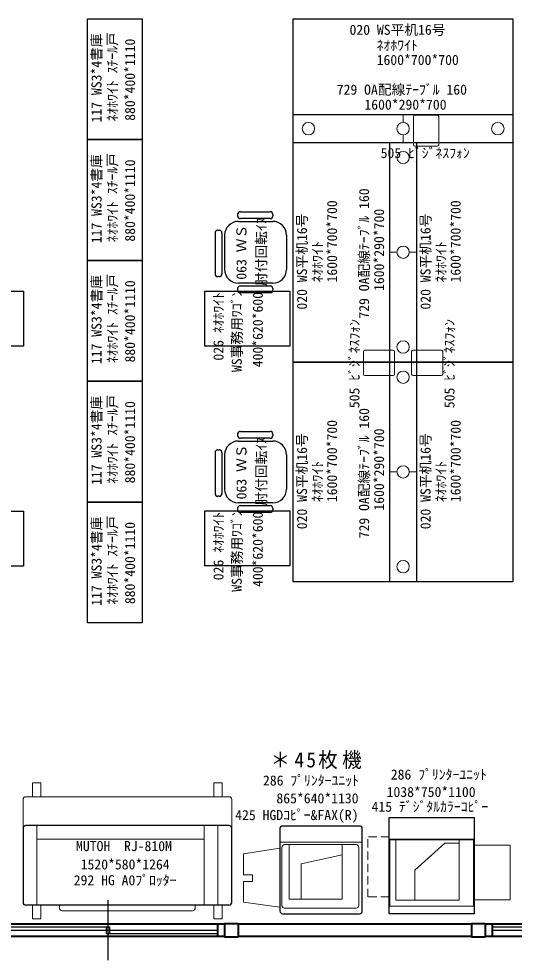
# Model space of a CAD drawing. Units: millimetres at full size, sheet at 1:50; details may follow other scales. Extents: x -14675 to 15005, y -12610 to 11367.
# Drawn here: x -9096 to -5488, y 609 to 7465 of the extents above; entities that cross this region are included whole.
import ezdxf
from ezdxf.enums import TextEntityAlignment as Align

# ---------------------------------------------------------------- set-up
doc = ezdxf.new("R2010")
doc.units = ezdxf.units.MM
doc.header["$LTSCALE"] = 50
doc.linetypes.add('DASHED1', pattern=[1.8, 1.2, -0.6])
for name, color, linetype, lineweight in [('0-2', 2, 'Continuous', 40), ('0-4', 7, 'Continuous', 25), ('0-A', 4, 'Continuous', 18)]:
    doc.layers.add(name, color=color, linetype=linetype, lineweight=lineweight)
doc.styles.add('ＭＳ ゴシック', font='')
doc.styles.get('ＭＳ ゴシック').set_extended_font_data('MS Gothic')

msp = doc.modelspace()

# ---------------------------------------------------------------- linework, layer by layer
at = {"layer": '0-2', "color": 7, "lineweight": 25}
for p, q in [((-8448.58, 1045.61), (-8448.58, 609.36)), ((-9248.58, 852.49), (-8436.08, 852.49)), ((-9248.58, 827.49), (-7648.58, 827.49)), ((-8461.08, 852.49), (-8461.08, 802.49)), ((-8436.08, 852.49), (-8436.08, 802.49)), ((-5648.59, 852.49), (-4836.09, 852.49)), ((-5648.59, 827.49), (-4048.59, 827.49)), ((-8461.08, 802.49), (-7648.58, 802.49))]:
    msp.add_line(p, q, dxfattribs=at)
at = {"layer": '0-2'}
for p, q in [((-7598.58, 872.49), (-9298.58, 872.49)), ((-7648.58, 872.49), (-7648.58, 782.49)), ((-7598.58, 872.49), (-7598.58, 877.49)), ((-7598.58, 877.49), (-7498.58, 877.49)), ((-7498.58, 872.49), (-7498.58, 877.49)), ((-5798.59, 872.49), (-7498.58, 872.49)), ((-5798.59, 872.49), (-5798.59, 877.49)), ((-5798.59, 877.49), (-5698.59, 877.49)), ((-5698.59, 872.49), (-5698.59, 877.49)), ((-3998.59, 872.49), (-5698.59, 872.49)), ((-5648.59, 872.49), (-5648.59, 782.49)), ((-7598.58, 782.49), (-9298.58, 782.49)), ((-7498.58, 777.49), (-7598.58, 777.49)), ((-5798.59, 782.49), (-7498.58, 782.49)), ((-5698.59, 777.49), (-5798.59, 777.49)), ((-3998.59, 782.49), (-5698.59, 782.49))]:
    msp.add_line(p, q, dxfattribs=at)
for points in [[(-7598.58, 872.49), (-7598.58, 782.49), (-7598.58, 777.49)], [(-7498.58, 872.49), (-7498.58, 782.49), (-7498.58, 777.49)], [(-5798.59, 872.49), (-5798.59, 782.49), (-5798.59, 777.49)], [(-5698.59, 872.49), (-5698.59, 782.49), (-5698.59, 777.49)]]:
    msp.add_lwpolyline(points, dxfattribs=at)
at = {"layer": '0-4'}
for p, q in [((-7097.05, 6520.43), (-7097.05, 6810.43)), ((-5497.05, 6810.43), (-5497.05, 6520.43)), ((-6442.05, 6565.43), (-6152.05, 6565.43)), ((-7502.73, 6040.42), (-7502.73, 6030.43)), ((-7482.73, 6060.42), (-7266.27, 6060.42)), ((-7246.28, 6040.42), (-7246.28, 6030.43)), ((-7497.05, 5990.42), (-7247.05, 5990.42)), ((-7266.27, 6010.42), (-7482.73, 6010.42)), ((-7667.05, 5905.6), (-7667.05, 5607.83)), ((-7647.05, 5925.6), (-7637.05, 5925.6)), ((-7617.05, 5905.6), (-7617.05, 5607.83)), ((-7597.05, 5890.42), (-7597.05, 5640.43)), ((-7147.05, 5890.42), (-7147.05, 5640.43)), ((-7637.05, 5587.83), (-7647.05, 5587.83)), ((-7502.73, 5500.42), (-7502.73, 5490.42)), ((-7247.05, 5540.42), (-7497.05, 5540.42)), ((-7482.73, 5520.42), (-7266.27, 5520.42)), ((-7246.28, 5500.42), (-7246.28, 5490.42)), ((-7266.27, 5470.42), (-7482.73, 5470.42)), ((-6152.05, 4965.42), (-6442.05, 4965.42)), ((-6442.05, 4965.42), (-6152.05, 4965.42)), ((-7482.73, 4460.42), (-7266.27, 4460.42)), ((-7502.73, 4440.42), (-7502.73, 4430.42)), ((-7497.05, 4390.42), (-7247.05, 4390.42)), ((-7266.27, 4410.42), (-7482.73, 4410.42)), ((-7246.28, 4440.42), (-7246.28, 4430.42)), ((-7647.05, 4325.59), (-7637.05, 4325.59)), ((-7667.05, 4305.59), (-7667.05, 4007.83)), ((-7617.05, 4305.59), (-7617.05, 4007.83)), ((-7597.05, 4290.42), (-7597.05, 4040.42)), ((-7147.05, 4290.42), (-7147.05, 4040.42)), ((-7637.05, 3987.83), (-7647.05, 3987.83)), ((-7247.05, 3940.42), (-7497.05, 3940.42)), ((-7482.73, 3920.42), (-7266.27, 3920.42)), ((-7502.73, 3900.42), (-7502.73, 3890.42)), ((-7266.27, 3870.42), (-7482.73, 3870.42)), ((-7246.28, 3900.42), (-7246.28, 3890.42)), ((-6152.05, 3365.42), (-6442.05, 3365.42)), ((-7565.7, 1589.87), (-9045.7, 1589.87)), ((-7174.63, 1587.94), (-6614.63, 1587.94)), ((-9065.69, 1569.87), (-9065.69, 1029.87)), ((-7545.7, 1029.87), (-7545.7, 1569.87)), ((-7194.63, 1567.94), (-7194.63, 967.94)), ((-6594.63, 967.94), (-6594.63, 1567.94)), ((-6399.38, 1490.92), (-5779.38, 1490.92)), ((-7565.7, 1009.87), (-9045.7, 1009.87)), ((-7174.63, 947.94), (-6614.63, 947.94))]:
    msp.add_line(p, q, dxfattribs=at)
at = {"layer": '0-4', "color": 4, "lineweight": 18}
for p, q in [((-7097.05, 6765.43), (-5497.05, 6765.43)), ((-6297.05, 6710.42), (-6297.05, 6765.43)), ((-6297.05, 6565.43), (-6297.05, 6620.43)), ((-5497.05, 6565.43), (-7097.05, 6565.43)), ((-5497.05, 6565.43), (-7097.05, 6565.43)), ((-6397.05, 4965.42), (-6397.05, 6565.43)), ((-6197.05, 6565.43), (-6197.05, 4965.42)), ((-5497.05, 4965.43), (-5497.05, 6565.43)), ((-6342.05, 5765.42), (-6397.05, 5765.42)), ((-6197.05, 5765.42), (-6252.05, 5765.42)), ((-6585.16, 4878.36), (-6585.16, 5042.36)), ((-6575.16, 5052.36), (-6369.16, 5052.36)), ((-6359.16, 5042.36), (-6359.16, 4878.36)), ((-6234.94, 5042.36), (-6234.94, 4878.36)), ((-6018.93, 5052.36), (-6224.93, 5052.36)), ((-6008.93, 4878.36), (-6008.93, 5042.36)), ((-6397.05, 3365.42), (-6397.05, 4965.42)), ((-6197.05, 4965.42), (-6197.05, 3365.42)), ((-5497.05, 3365.43), (-5497.05, 4965.43)), ((-6575.16, 4868.36), (-6369.16, 4868.36)), ((-6018.93, 4868.36), (-6224.93, 4868.36)), ((-6342.05, 4165.42), (-6397.05, 4165.42)), ((-6197.05, 4165.42), (-6252.05, 4165.42)), ((-8995.69, 1799.87), (-8995.69, 1899.87)), ((-7675.69, 1799.87), (-7675.69, 1899.87)), ((-7615.7, 1899.87), (-7675.69, 1899.87)), ((-7615.7, 1799.87), (-7615.7, 1899.87)), ((-7565.7, 1799.87), (-9045.7, 1799.87)), ((-9065.69, 1779.87), (-9065.69, 1569.87)), ((-7545.7, 1779.87), (-7545.7, 1569.87)), ((-8965.7, 1589.87), (-8965.7, 1009.87)), ((-7745.69, 1009.87), (-7745.69, 1589.87)), ((-7645.7, 1009.87), (-7645.7, 1589.87)), ((-8965.7, 1489.87), (-7745.69, 1489.87)), ((-7194.63, 1467.94), (-6594.63, 1467.94)), ((-7159.87, 1450.92), (-6640.16, 1450.92)), ((-6740.16, 1450.92), (-6740.16, 1053.09)), ((-6349.81, 1047.13), (-6349.81, 1485.69)), ((-5889.49, 1485.69), (-5889.49, 1047.13)), ((-5779.38, 1448.15), (-5516.38, 1448.15)), ((-5516.38, 1448.15), (-5516.38, 1049.79)), ((-7179.87, 1430.92), (-7179.87, 1008.09)), ((-7039.94, 1310.99), (-6740.16, 1377.05)), ((-6620.16, 1008.09), (-6620.16, 1430.92)), ((-7039.94, 1310.99), (-7039.94, 1053.09)), ((-6211.91, 1264.42), (-6211.91, 1047.13)), ((-7459.63, 1230.27), (-7395.14, 1230.27)), ((-7459.63, 1181.83), (-7459.63, 1032.77)), ((-7459.63, 1181.83), (-7395.14, 1181.83)), ((-7395.14, 1181.83), (-7395.14, 1230.27)), ((-7459.63, 1032.77), (-7194.63, 995.44)), ((-5889.49, 1047.13), (-6349.81, 1047.13)), ((-5779.38, 1049.79), (-5516.38, 1049.79)), ((-8995.69, 1009.87), (-8995.69, 909.87)), ((-8800.7, 989.87), (-8800.7, 1009.87)), ((-7830.69, 969.87), (-8780.69, 969.87)), ((-7810.69, 989.87), (-7810.69, 1009.87)), ((-7675.69, 1009.87), (-7675.69, 909.87)), ((-7615.7, 1009.87), (-7615.7, 909.87)), ((-7159.87, 988.09), (-6640.16, 988.09)), ((-7615.7, 909.87), (-7675.69, 909.87))]:
    msp.add_line(p, q, dxfattribs=at)
at = {"layer": '0-4', "color": 4, "linetype": 'DASHED1', "lineweight": 18}
for p, q in [((-6554.38, 1070.05), (-6554.38, 1507.62)), ((-6399.38, 1507.62), (-6554.38, 1507.62)), ((-6399.38, 1070.05), (-6554.38, 1070.05))]:
    msp.add_line(p, q, dxfattribs=at)
at = {"layer": '0-4'}
for points in [[(-8197.05, 6585.43), (-8597.05, 6585.43), (-8597.05, 7465.43), (-8197.05, 7465.43)], [(-7097.05, 6765.43), (-7097.05, 7465.43), (-5497.05, 7465.43), (-5497.05, 6765.43)], [(-8197.05, 5705.43), (-8597.05, 5705.43), (-8597.05, 6585.43), (-8197.05, 6585.43)], [(-6397.05, 4965.42), (-7097.05, 4965.42), (-7097.05, 6565.42), (-6397.05, 6565.42)], [(-5497.05, 4965.43), (-6197.05, 4965.43), (-6197.05, 6565.43), (-5497.05, 6565.43)], [(-8197.05, 4825.43), (-8597.05, 4825.43), (-8597.05, 5705.43), (-8197.05, 5705.43)], [(-9061.49, 5082.01), (-9681.49, 5082.01), (-9681.49, 5482.02), (-9061.49, 5482.02)], [(-7121.84, 5082.01), (-7741.84, 5082.01), (-7741.84, 5482.02), (-7121.84, 5482.02)], [(-6397.05, 3365.42), (-7097.05, 3365.42), (-7097.05, 4965.42), (-6397.05, 4965.42)], [(-5497.05, 3365.43), (-6197.05, 3365.43), (-6197.05, 4965.42), (-5497.05, 4965.42)], [(-8197.05, 3945.43), (-8597.05, 3945.43), (-8597.05, 4825.43), (-8197.05, 4825.43)], [(-8197.05, 3065.43), (-8597.05, 3065.43), (-8597.05, 3945.43), (-8197.05, 3945.43)], [(-9061.49, 3479.23), (-9681.49, 3479.23), (-9681.49, 3879.23), (-9061.49, 3879.23)], [(-7121.84, 3482.01), (-7741.84, 3482.01), (-7741.84, 3882.01), (-7121.84, 3882.01)], [(-5779.38, 1647.94), (-5779.38, 947.94), (-6399.38, 947.94), (-6399.38, 1647.94)]]:
    msp.add_lwpolyline(points, close=True, dxfattribs=at)
at = {"layer": '0-4', "color": 4, "lineweight": 18}
for points in [[(-8935.69, 1799.87), (-8935.69, 1899.87), (-8995.69, 1899.87)], [(-6740.16, 1053.09), (-7126.05, 1053.09), (-7126.05, 1450.92)], [(-6211.91, 1264.42), (-5992.29, 1460.67), (-5889.49, 1460.67)], [(-7459.63, 1230.27), (-7459.63, 1383.61), (-7194.63, 1426.32)], [(-8935.69, 1009.87), (-8935.69, 909.87), (-8995.69, 909.87)]]:
    msp.add_lwpolyline(points, dxfattribs=at)
msp.add_lwpolyline([(-5784.61, 1002.8), (-6394.15, 1002.8), (-6394.15, 1485.69), (-5784.61, 1485.69)], close=True, dxfattribs=at)
for centre in [(-6987.05, 6665.43), (-6297.05, 6665.43), (-5607.05, 6665.43), (-6297.05, 6455.42), (-6297.05, 5765.42), (-6297.05, 5075.42), (-6297.05, 4855.42), (-6297.05, 4165.42), (-6297.05, 3475.42)]:
    msp.add_circle(centre, 45, dxfattribs=at)
at = {"layer": '0-4'}
for centre, radius, start, end in [((-7482.73, 6040.42), 20, 90, 180), ((-7266.27, 6040.42), 20, 0, 90), ((-7497.05, 5890.42), 100, 90, 180), ((-7482.73, 6030.43), 20, 180, 270), ((-7266.27, 6030.43), 20, 270, 0), ((-7247.05, 5890.42), 100, 0, 90), ((-7647.05, 5905.6), 20, 90, 180), ((-7637.05, 5905.6), 20, 0, 90), ((-7497.05, 5640.43), 100, 180, 270), ((-7247.05, 5640.43), 100, 270, 0), ((-7647.05, 5607.83), 20, 180, 270), ((-7647.05, 5607.83), 20, 180, 270), ((-7637.05, 5607.83), 20, 270, 0), ((-7482.73, 5500.42), 20, 90, 180), ((-7482.73, 5490.42), 20, 180, 270), ((-7266.27, 5500.42), 20, 0, 90), ((-7266.27, 5490.42), 20, 270, 0), ((-7482.73, 4440.42), 20, 90, 180), ((-7266.27, 4440.42), 20, 0, 90), ((-7497.05, 4290.42), 100, 90, 180), ((-7482.73, 4430.42), 20, 180, 270), ((-7266.27, 4430.42), 20, 270, 0), ((-7247.05, 4290.42), 100, 0, 90), ((-7647.05, 4305.59), 20, 90, 180), ((-7637.05, 4305.59), 20, 0, 90), ((-7647.05, 4007.83), 20, 180, 270), ((-7647.05, 4007.83), 20, 180, 270), ((-7637.05, 4007.83), 20, 270, 0), ((-7497.05, 4040.42), 100, 180, 270), ((-7247.05, 4040.42), 100, 270, 0), ((-7482.73, 3900.42), 20, 90, 180), ((-7266.27, 3900.42), 20, 0, 90), ((-7482.73, 3890.42), 20, 180, 270), ((-7266.27, 3890.42), 20, 270, 0), ((-9045.7, 1569.87), 20, 90, 180), ((-7565.7, 1569.87), 20, 0, 90), ((-7174.63, 1567.94), 20, 90, 180), ((-6614.63, 1567.94), 20, 0, 90), ((-9045.7, 1029.87), 20, 180, 270), ((-7565.7, 1029.87), 20, 270, 0), ((-7174.63, 967.94), 20, 180, 270), ((-6614.63, 967.94), 20, 270, 0)]:
    msp.add_arc(centre, radius, start, end, dxfattribs=at)
at = {"layer": '0-4', "color": 4, "lineweight": 18}
for centre, radius, start, end in [((-6575.16, 5042.36), 10, 90, 180), ((-6369.16, 5042.36), 10, 0, 90), ((-6224.93, 5042.36), 10, 90, 180), ((-6018.93, 5042.36), 10, 0, 90), ((-6575.16, 4878.36), 10, 180, 270), ((-6369.16, 4878.36), 10, 270, 0), ((-6224.93, 4878.36), 10, 180, 270), ((-6018.93, 4878.36), 10, 270, 0), ((-9045.7, 1779.87), 20, 90, 180), ((-7565.7, 1779.87), 20, 0, 90), ((-7159.87, 1430.92), 20, 90, 180), ((-6640.16, 1430.92), 20, 0, 90), ((-8780.69, 989.87), 20, 180, 270), ((-7830.69, 989.87), 20, 270, 0), ((-7159.87, 1008.09), 20, 180, 270), ((-6640.16, 1008.09), 20, 270, 0)]:
    msp.add_arc(centre, radius, start, end, dxfattribs=at)
at = {"layer": '0-A'}
for p, q in [((-6221.99, 6547.63), (-6221.99, 6753.63)), ((-6047.99, 6763.63), (-6211.99, 6763.63)), ((-6037.99, 6547.63), (-6037.99, 6753.63)), ((-6211.99, 6537.63), (-6047.99, 6537.63))]:
    msp.add_line(p, q, dxfattribs=at)
for centre, start, end in [((-6211.99, 6753.63), 90, 180), ((-6047.99, 6753.63), 0, 90), ((-6211.99, 6547.63), 180, 270), ((-6047.99, 6547.63), 270, 0)]:
    msp.add_arc(centre, 10, start, end, dxfattribs=at)

# ---------------------------------------------------------------- texts
at = {"layer": '0-4', "color": 4, "style": 'ＭＳ ゴシック'}
for s, p in [('020 WS平机16号', (-6687.34, 7326.89)), ('ﾈｵﾎﾜｲﾄ', (-6489.77, 7214.37)), ('1600*700*700', (-6489.77, 7107.7)), ('729 OA配線ﾃｰﾌﾞﾙ 160', (-6780.53, 6891.2)), ('1600*290*700', (-6579.08, 6782.08)), ('286 ﾌﾟﾘﾝﾀｰﾕﾆｯﾄ', (-6386.84, 1902.98)), ('286 ﾌﾟﾘﾝﾀｰﾕﾆｯﾄ', (-7317.87, 1859.76)), ('1038*750*1100', (-6417.29, 1775.91)), ('865*640*1130', (-7220.16, 1729.68)), ('425 HGDｺﾋﾟｰ&FAX(R)', (-7520.16, 1607.49)), ('415 ﾃﾞｼﾞﾀﾙｶﾗｰｺﾋﾟｰ', (-6526.99, 1668.68)), ('MUTOH\u3000RJ-810M', (-8679.56, 1381.81)), ('1520*580*1264', (-8645.94, 1248.39)), ('292 HG A0ﾌﾟﾛｯﾀｰ', (-8696.37, 1133.16))]:
    msp.add_text(s, height=73.31, dxfattribs=at).set_placement(p, align=Align.BOTTOM_LEFT)
for s, p in [('117 WS3*4書庫', (-8472.02, 6710.39)), ('ﾈｵﾎﾜｲﾄ ｽﾁｰﾙ戸', (-8356.1, 6717.78)), ('880*400*1110', (-8227.84, 6722.59)), ('117 WS3*4書庫', (-8472.02, 5830.38)), ('ﾈｵﾎﾜｲﾄ ｽﾁｰﾙ戸', (-8356.1, 5837.78)), ('880*400*1110', (-8227.84, 5842.59)), ('729 OA配線ﾃｰﾌﾞﾙ 160', (-6522.82, 5281.94)), ('1600*700*700', (-6756.17, 5545.29)), ('1600*700*700', (-5856.17, 5545.29)), ('020 WS平机16号', (-6975.37, 5347.71)), ('1600*290*700', (-6413.7, 5483.39)), ('020 WS平机16号', (-6075.36, 5347.72)), ('肘付回転ｲｽ', (-7271.52, 5520.09)), ('063 ＷＳ', (-7416.29, 5565.59)), ('ﾈｵﾎﾜｲﾄ', (-6862.84, 5545.29)), ('ﾈｵﾎﾜｲﾄ', (-5962.84, 5545.29)), ('117 WS3*4書庫', (-8472.02, 4950.39)), ('ﾈｵﾎﾜｲﾄ ｽﾁｰﾙ戸', (-8356.1, 4957.78)), ('880*400*1110', (-8227.84, 4962.59)), ('WS事務用ﾜｺﾞﾝ', (-7449.93, 4892.81)), ('026 ﾈｵﾎﾜｲﾄ', (-7583.8, 4976.21)), ('400*620*600', (-7297.03, 4927.56)), ('505 ﾋﾞｼﾞﾈｽﾌｫﾝ', (-6593.31, 4629.54)), ('505 ﾋﾞｼﾞﾈｽﾌｫﾝ', (-5900.79, 4629.54)), ('117 WS3*4書庫', (-8472.02, 4070.38)), ('ﾈｵﾎﾜｲﾄ ｽﾁｰﾙ戸', (-8356.1, 4077.78)), ('880*400*1110', (-8227.84, 4082.59)), ('729 OA配線ﾃｰﾌﾞﾙ 160', (-6522.82, 3681.94)), ('1600*700*700', (-6756.17, 3945.29)), ('1600*700*700', (-5856.17, 3945.29)), ('1600*290*700', (-6413.7, 3883.39)), ('肘付回転ｲｽ', (-7271.52, 3920.09)), ('020 WS平机16号', (-6975.37, 3747.71)), ('020 WS平机16号', (-6075.36, 3747.71)), ('063 ＷＳ', (-7416.29, 3965.59)), ('ﾈｵﾎﾜｲﾄ', (-6862.84, 3945.29)), ('ﾈｵﾎﾜｲﾄ', (-5962.84, 3945.29)), ('ﾈｵﾎﾜｲﾄ ｽﾁｰﾙ戸', (-8356.1, 3197.78)), ('026 ﾈｵﾎﾜｲﾄ', (-7583.8, 3376.21)), ('WS事務用ﾜｺﾞﾝ', (-7449.93, 3292.81)), ('400*620*600', (-7297.03, 3327.56)), ('117 WS3*4書庫', (-8472.02, 3190.39)), ('880*400*1110', (-8227.84, 3202.59))]:
    msp.add_text(s, height=73.31, rotation=90, dxfattribs=at).set_placement(p, align=Align.BOTTOM_LEFT)
at = {"layer": '0-4', "insert": (-7262.89, 2000.88), "char_height": 110, "attachment_point": 7, "style": 'ＭＳ ゴシック'}
msp.add_mtext('\\T1.22;\\W0.95;＊45枚機', dxfattribs=at)
at = {"layer": '0-A', "style": 'ＭＳ ゴシック'}
msp.add_text('505 ﾋﾞｼﾞﾈｽﾌｫﾝ', height=73.31, dxfattribs=at).set_placement((-6460.81, 6429.48), align=Align.BOTTOM_LEFT)

doc.saveas('drawing.dxf')
